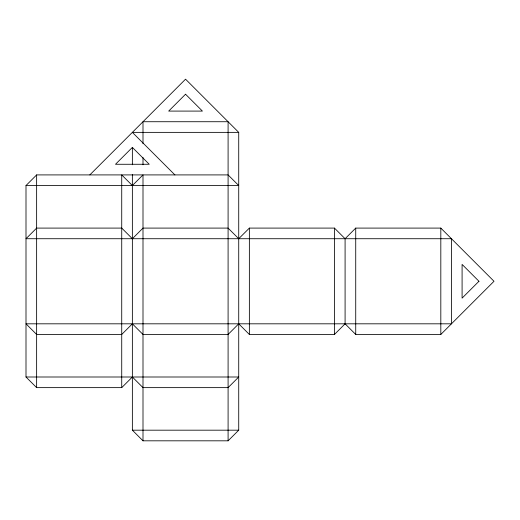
<?xml version="1.0" encoding="UTF-8"?>
<svg xmlns="http://www.w3.org/2000/svg" width="520" height="520" viewBox="0 0 520 520"><rect width="100%" height="100%" fill="white"/><g stroke="black" fill="none" stroke-linecap="round" stroke-linejoin="round"><path stroke-width="0.78" d="M26 185.542L36.634 174.909L228.092 174.909L238.725 185.542L26 185.542L26 377L36.634 387.634L121.726 387.634L132.366 377L143 387.634L228.092 387.634L238.725 377L26 377M89.817 174.909L185.542 79.183L238.725 132.366L238.725 430.183L228.092 440.817L143 440.817L132.366 430.183L132.366 174.506M345.091 238.725L334.457 228.092L249.366 228.092L238.725 238.725L228.092 228.092L143 228.092L132.366 238.725L121.726 228.092L36.634 228.092L26 238.725L451.457 238.725L451.457 323.817L26 323.817L36.634 334.457L121.726 334.457L132.366 323.817L143 334.457L228.092 334.457L238.725 323.817L249.366 334.457L334.457 334.457L345.091 323.817L345.091 238.725L355.726 228.092L440.817 228.092L494 281.275L440.817 334.457L355.726 334.457L345.091 323.817M238.725 132.366L132.366 132.366L174.909 174.909M132.366 430.183L238.725 430.183M440.817 228.092L440.817 334.457M355.726 228.092L355.726 334.457M334.457 228.092L334.457 334.457M249.366 228.092L249.366 334.457M228.092 440.817L228.092 121.726L143 121.726L143 143.709M143 157.488L143 164.781M143 440.817L143 174.909L132.366 185.542L121.726 174.909L121.726 387.634M132.366 147.758L132.366 164.781M36.634 174.909L36.634 387.634M132.366 147.407L115.499 164.274L149.234 164.274L132.366 147.407M185.542 94.224L168.681 111.091L202.41 111.091L185.542 94.224M478.959 281.275L462.091 298.142L462.091 264.407L478.959 281.275"/></g></svg>
